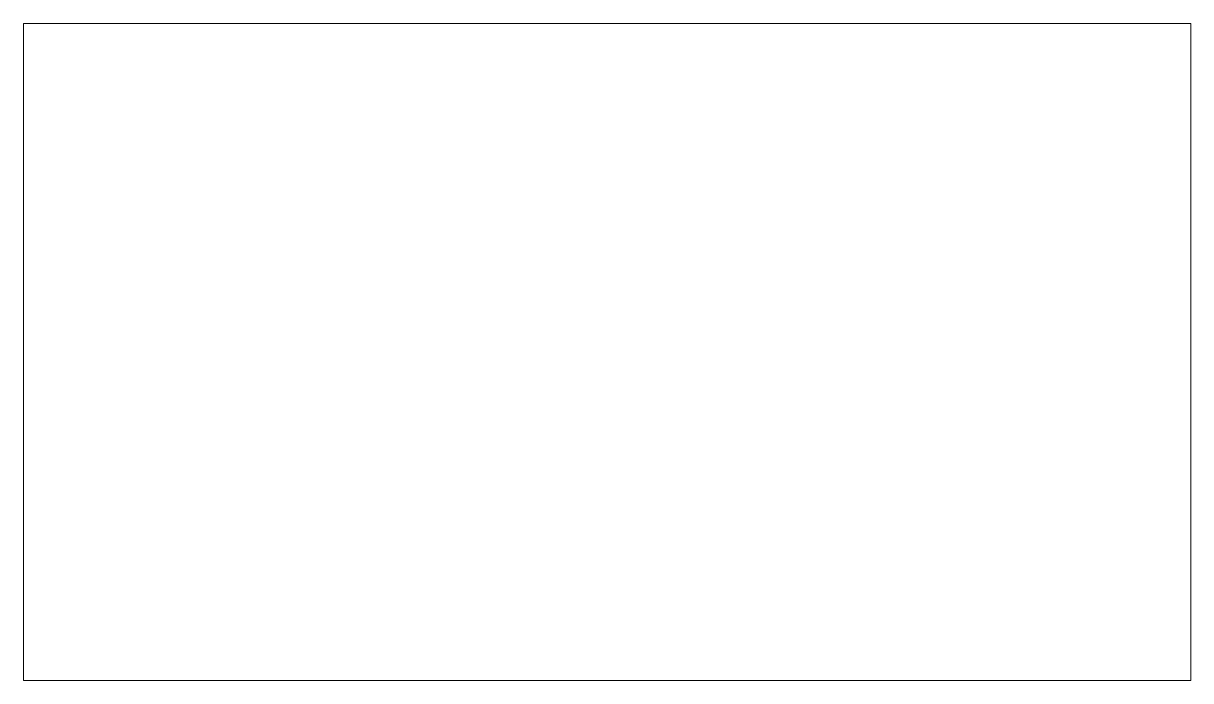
# Model space of a CAD drawing. Header units: millimetres. Extents: x -762 to 1059, y -303 to 722.
import ezdxf

# ---------------------------------------------------------------- set-up
doc = ezdxf.new("R2010")
doc.units = ezdxf.units.MM
doc.header["$MEASUREMENT"] = 0
doc.layers.add('レイヤー 1', color=7, linetype='Continuous', lineweight=0)
picture_1 = doc.add_image_def('image1.png', size_in_pixel=(1000, 563))

# ---------------------------------------------------------------- blocks, each defined once
blk = doc.blocks.new('Block_0')
at = {"layer": 'レイヤー 1'}
image = blk.add_image(picture_1, insert=(-761.6, -302.7), size_in_units=(1820.3, 1024.8), dxfattribs=at)

msp = doc.modelspace()

# ---------------------------------------------------------------- block references
at = {"layer": 'レイヤー 1'}
msp.add_blockref('Block_0', (0, 0), dxfattribs=at)

doc.saveas('drawing.dxf')
